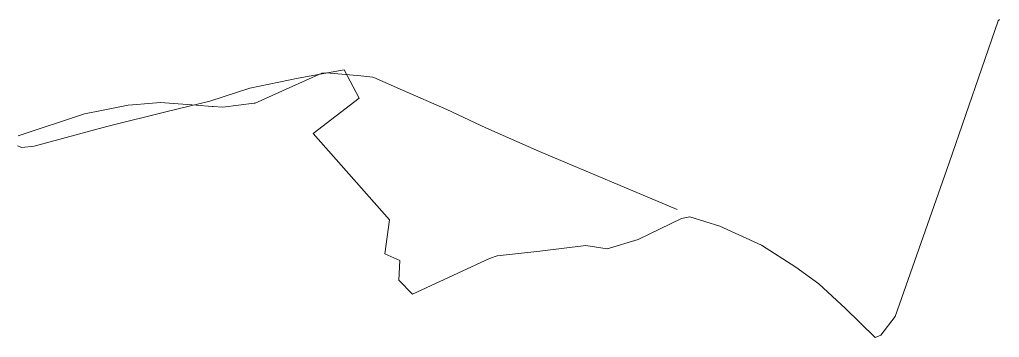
# Model space of a CAD drawing. Header units: metres. Extents: x 105014 to 106600, y 111320 to 118425.
# Drawn here: x 106299 to 106599.9, y 116219.4 to 116317 of the extents above; entities that cross this region are included whole.
import ezdxf

# ---------------------------------------------------------------- set-up
doc = ezdxf.new("R2010")
doc.units = ezdxf.units.M
doc.layers.add('35-RH-ACUE-MENOR-EXIST', color=151, linetype='CONTINUOUS', lineweight=13)

msp = doc.modelspace()

# ---------------------------------------------------------------- linework, layer by layer
at = {"layer": '35-RH-ACUE-MENOR-EXIST'}
for points in [[(106298.4537, 116278.1891), (106299.7706, 116277.6957), (106303.5567, 116278.1069), (106325.8614, 116284.1104), (106344.3419, 116288.7365), (106357.4284, 116291.9438), (106369.692, 116295.9736), (106384.5892, 116299.0165), (106398.6635, 116301.5659), (106403.3549, 116292.8485), (106389.154, 116282.0475), (106412.5998, 116255.4544), (106411.2129, 116245.0672), (106415.7626, 116243.0008), (106415.5144, 116236.9668), (106419.6505, 116232.6687), (106443.3376, 116243.666), (106445.6538, 116244.41), (106458.8066, 116245.8978), (106472.8693, 116247.6336), (106479.4871, 116246.6417), (106488.9613, 116249.4558), (106502.2795, 116255.903), (106504.8439, 116256.3989), (106514.026, 116253.5886), (106526.8645, 116247.6984), (106537.3702, 116241.0031), (106544.4843, 116235.8784), (106552.591, 116228.274), (106561.7141, 116219.3988), (106563.4512, 116220.0601), (106567.9182, 116225.8461), (106584.4746, 116273.018), (106599.5518, 116316.6527), (106599.8835, 116316.9842)], [(106298.6, 116281.28), (106318.98, 116288.01), (106324.23, 116289.08), (106332.43, 116290.75), (106335.03, 116290.94), (106337.35, 116291.12), (106342.34, 116291.5), (106344.95, 116291.3), (106353.41, 116290.68), (106358.16, 116290.32), (106358.4372, 116290.2998), (106361.46, 116290.08), (106371.1, 116291.33), (106371.4, 116291.36), (106381.8487, 116296.0158), (106391.89, 116300.49), (106393.3, 116300.61), (106403.82, 116299.72), (106407.52, 116299.27), (106407.82, 116299.24), (106416.63, 116295.3), (106430.19, 116289.35), (106442.19, 116283.71), (106458.68, 116276.44), (106500.91, 116258.67)]]:
    msp.add_lwpolyline(points, dxfattribs=at)

doc.saveas('drawing.dxf')
